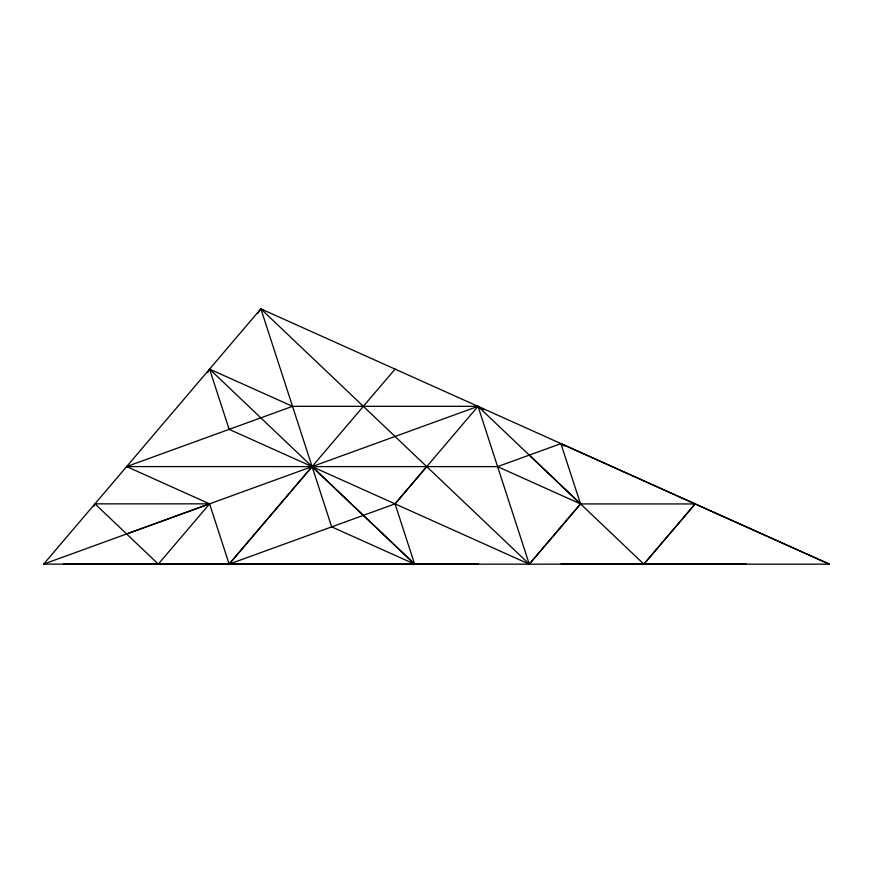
<?xml version="1.0" encoding="UTF-8"?>
<svg xmlns="http://www.w3.org/2000/svg" width="873" height="873" viewBox="0 0 873 873"><rect width="100%" height="100%" fill="white"/><g stroke="black" fill="none" stroke-linecap="round" stroke-linejoin="round"><path stroke-width="1.31" d="M207.654 372.706L209.564 369.093L292.52 406.338L478.022 406.327L829.328 564.176L43.65 564.122L260.831 308.846L478 406.338L643.87 564.165L695.137 564.144M257.841 313.407L260.82 308.835L263.188 310.199M426.733 466.608L395.054 503.852L414.62 564.133L209.564 369.093L229.141 429.352L529.245 564.154L580.545 503.928L695.126 503.95L829.35 564.154M560.979 443.659L695.126 503.95L643.87 564.165L560.924 564.111M209.607 503.841L158.308 564.089L94.95 503.819L93.684 506.275L94.95 503.863L209.575 503.841L229.141 564.1L312.098 466.619L414.62 564.122L331.675 526.877L260.863 308.824L263.046 310.417M395.054 369.093L229.141 564.122L395.043 503.863L478.011 406.338L529.3 564.198L580.534 503.907L560.892 443.67M695.137 503.907L643.87 564.165L746.404 564.154M126.64 533.97L209.585 503.863L126.64 466.586L292.52 406.338M43.694 564.089L478.011 406.338M126.618 466.597L497.577 466.619L560.892 443.648L564.253 446.038M209.684 563.958L158.515 564.056L292.63 564.002L260.885 564.056M126.618 564.122L146.195 564.1L63.282 564.122L477.989 564.056M363.364 564.056L477.968 564.144M497.599 466.651L580.545 503.928L529.278 455.139M478.033 406.414L483.893 409.819M260.831 308.835L529.267 564.122"/></g></svg>
